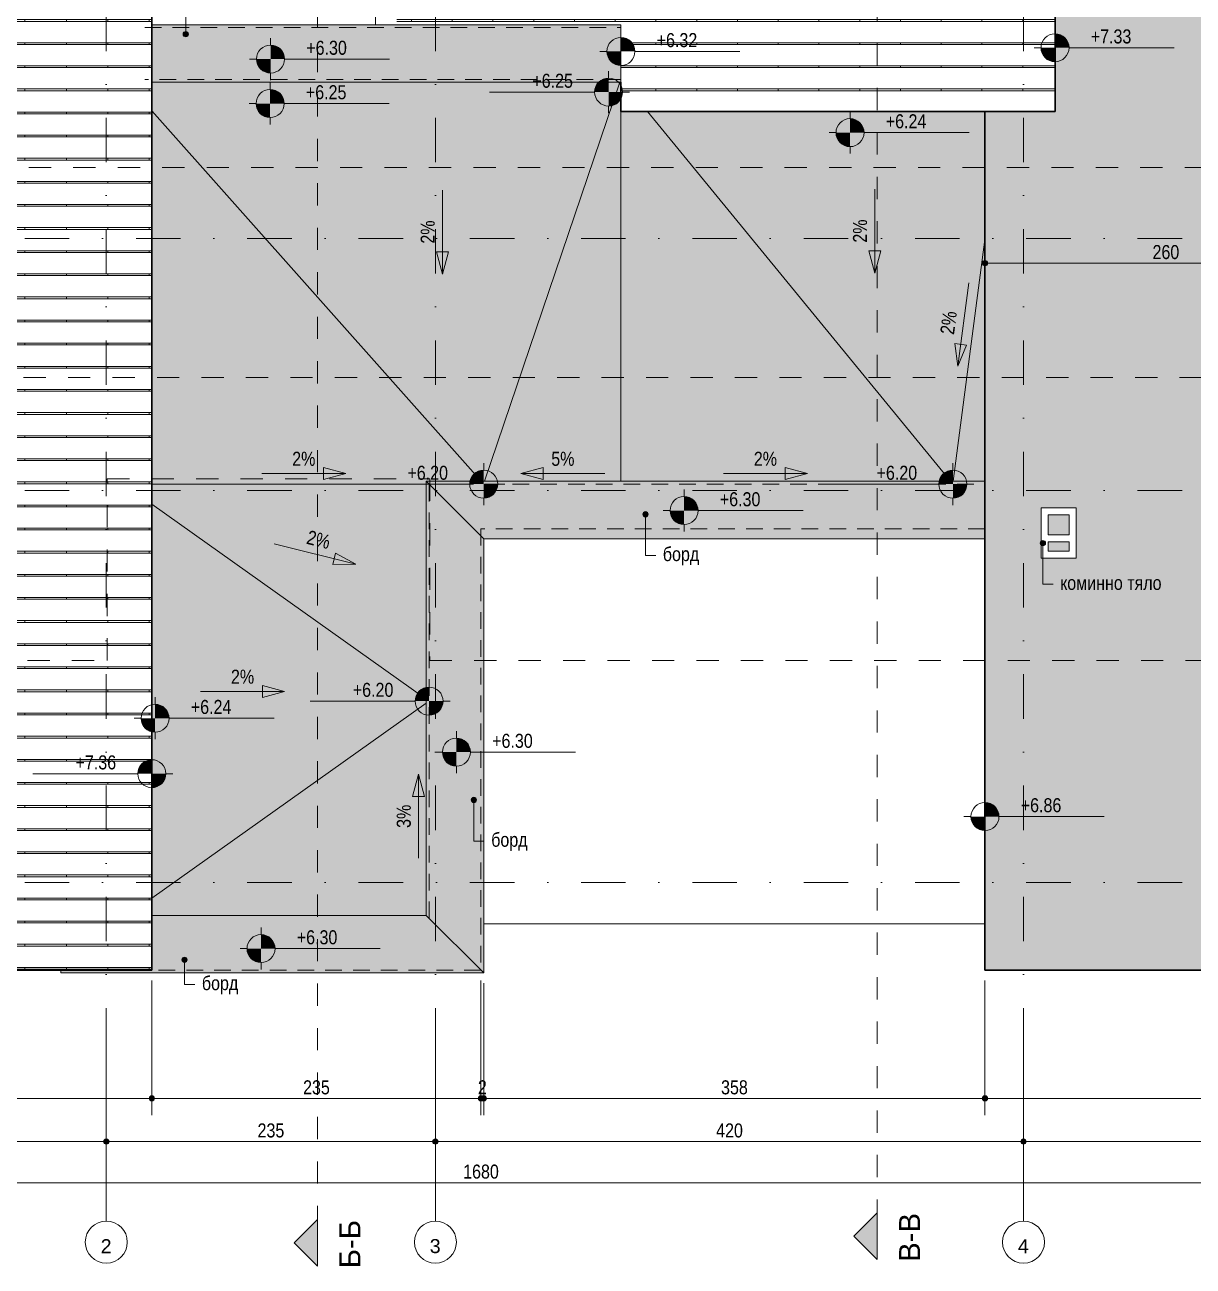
# Model space of a CAD drawing. Header units: centimetres. Extents: x -78 to 2009, y -1469 to 312.
# Drawn here: x 638 to 1473, y -1468 to -582 of the extents above; entities that cross this region are included whole.
import ezdxf

# ---------------------------------------------------------------- set-up
doc = ezdxf.new("R2010")
doc.units = ezdxf.units.CM
for name, pattern in [('Dash', [31.75, 15.875, -15.875]), ('Dash dot', [79.375, 31.75, -23.8125, 0, -23.8125]), ('Overhead', [19.84375, 11.90625, -7.9375])]:
    doc.linetypes.add(name, pattern=pattern)
for name, color, linetype, lineweight in [('A-ANNO-DIMS', 7, 'Continuous', 9), ('A-ANNO-DIMS-50', 7, 'Continuous', 9), ('A-ANNO-NOTE', 7, 'Continuous', 9), ('A-DETL-MBND', 7, 'Continuous', 9), ('A-FLOR-OVHD', 7, 'Overhead', 9), ('A-GENM', 7, 'Continuous', 9), ('A-ROOF', 7, 'Continuous', 9), ('A-ROOF-OTLN', 7, 'Continuous', 9), ('A-ROOF-PATT', 7, 'Continuous', 9), ('A-WALL', 7, 'Continuous', 9), ('A-WALL-PATT', 7, 'Continuous', 9), ('G-ANNO-DIMS', 7, 'Continuous', 9), ('G-ANNO-SYMB', 7, 'Continuous', 9), ('G-ANNO-TEXT', 7, 'Continuous', 9), ('S-GRID', 7, 'Continuous', 9), ('S-GRID-IDEN', 7, 'Continuous', 9)]:
    doc.layers.add(name, color=color, linetype=linetype, lineweight=lineweight)
doc.styles.add('Arial', font='arial.ttf', dxfattribs={"height": 10})
doc.styles.add('Arial Narrow', font='ARIALN.TTF', dxfattribs={"height": 10})
doc.styles.add('Arial Narrow_2', font='ARIALN.TTF', dxfattribs={"height": 10})
doc.styles.add('Arial Narrow_3', font='ARIALN.TTF', dxfattribs={"height": 10})
doc.styles.add('Arial_1', font='arial.ttf', dxfattribs={"height": 15})
doc.dimstyles.new('TEC_DIM', dxfattribs={"dimscale": 30.48, "dimtxt": 10.23431, "dimasz": 0.492126, "dimexe": 0.393701, "dimexo": 0.246063, "dimgap": 0, "dimtad": 1, "dimdec": 0, "dimzin": 0, "dimdsep": 46, "dimtxsty": 'Arial Narrow', "dimblk1": 'DOTSMALL', "dimblk2": 'DOTSMALL', "dimsah": 1, "dimcen": 0.09, "dimazin": 0, "dimtfac": 1, "dimtdec": 4, "dimtix": 1, "dimtmove": 0, "dimatfit": 3, "dimfxl": 0, "dimtvp": 1, "dimtolj": 1, "dimtzin": 0, "dimarcsym": 0})
doc.dimstyles.new('TEC_DIM_1', dxfattribs={"dimscale": 30.48, "dimtxt": 10.23431, "dimasz": 0.492126, "dimexe": 0.393701, "dimexo": 0.246063, "dimgap": 0, "dimtad": 1, "dimdec": 0, "dimzin": 0, "dimdsep": 46, "dimtxsty": 'Arial Narrow_3', "dimblk1": 'DOTSMALL', "dimblk2": 'DOTSMALL', "dimsah": 1, "dimcen": 0.09, "dimazin": 0, "dimtfac": 1, "dimtdec": 4, "dimtix": 1, "dimtmove": 0, "dimatfit": 3, "dimfxl": 0, "dimtvp": 1, "dimtolj": 1, "dimtzin": 0, "dimarcsym": 0})
pattern_1 = [(0, (0, -0.6181), (5.08, 1.27), [0.4191, -3.391, 0.4191, -3.391, -20.32]), (0, (0, -0.6181), (5.08, 1.27), [-7.62, 0.4191, -7.201, 0.4191, -3.391, -8.89]), (0, (0, -0.6181), (5.08, 1.27), [-19.05, 0.4191, -2.121, 0.4191, -5.931]), (120.004, (1.905, 0.0168), (-3.6401151, 3.7641549), [0.41905, -3.391, 0.41905, -3.391, -20.318]), (120.004, (1.905, 0.0168), (-3.6401151, 3.7641549), [-7.619, 0.41905, -7.2, 0.41905, -3.391, -8.889]), (120.004, (1.905, 0.0168), (-3.6401151, 3.7641549), [-19.048, 0.41905, -2.121, 0.41905, -5.93]), (239.996, (2.54, 2.556), (-1.4399991, -5.0334425), [0.41905, -3.391, 0.41905, -3.391, -20.318]), (239.996, (2.54, 2.556), (-1.4399991, -5.0334425), [-7.619, 0.41905, -7.2, 0.41905, -3.391, -8.889]), (239.996, (2.54, 2.556), (-1.4399991, -5.0334425), [-19.048, 0.41905, -2.121, 0.41905, -5.93])]

# ---------------------------------------------------------------- blocks, each defined once
blk = doc.blocks.new('TEC_CHIMNEY-2P - TEC_CHIMNEY-2P-2377915-ПОКРИВ')
at = {"layer": 'A-GENM'}
for p, q in [((25, 36), (0, 36)), ((0, 36), (0, 0)), ((25, 0), (25, 36)), ((5, 24.23), (5, 31)), ((5, 31), (20, 31)), ((20, 31), (20, 24.23)), ((20, 24.23), (5, 24.23)), ((5, 19.23), (20, 19.23)), ((5, 5), (5, 19.23)), ((20, 19.23), (20, 5)), ((0, 0), (25, 0)), ((20, 5), (5, 5))]:
    blk.add_line(p, q, dxfattribs=at)
blk = doc.blocks.new('Grid - TEC_GRID_CIRCLE-145857-ПОКРИВ')
at = {"layer": 'S-GRID-IDEN'}
blk.add_circle((0, 0), 0.3, dxfattribs=at)
blk = doc.blocks.new('Section - TEC_SECTION-13048-ПОКРИВ')
at = {"layer": 'G-ANNO-SYMB'}
blk.add_hatch(color=256, dxfattribs=at).paths.add_polyline_path([(0, 0.334), (0.334, 0), (-0.334, 0)])
for p, q in [((0, 0.334), (-0.334, 0)), ((0.334, 0), (0, 0.334)), ((-0.334, 0), (0.334, 0))]:
    blk.add_line(p, q, dxfattribs=at)
blk = doc.blocks.new('Spot Elevations - PLAN - PROJECT-149572-ПОКРИВ')
at = {"layer": 'A-ANNO-NOTE'}
h = blk.add_hatch(color=256, dxfattribs=at)
edge = h.paths.add_edge_path()
edge.add_line((0, 0), (0, 0.2))
edge.add_arc((0, 0), 0.2, 0, 90, ccw=False)
edge.add_line((0.2, 0), (0, 0))
h = blk.add_hatch(color=256, dxfattribs=at)
edge = h.paths.add_edge_path()
edge.add_line((0, 0), (0, -0.2))
edge.add_arc((0, 0), 0.2, 180, 270, ccw=False)
edge.add_line((-0.2, 0), (0, 0))
for p, q in [((0, 0.2), (0, 0.3)), ((-0.2, 0), (-0.3, 0)), ((0.2, 0), (1.7, 0)), ((0, -0.3), (0, -0.2))]:
    blk.add_line(p, q, dxfattribs=at)
blk.add_circle((0, 0), 0.2, dxfattribs=at)
blk = doc.blocks.new('DIMBLOCK30-ПОКРИВ')
at = {"layer": 'A-ANNO-DIMS-50', "transparency": 16777216}
h = blk.add_hatch(color=256, dxfattribs=at)
edge = h.paths.add_edge_path()
edge.add_arc((236.64, -1379.1), 1.88, 0, 360)
h = blk.add_hatch(color=256, dxfattribs=at)
edge = h.paths.add_edge_path()
edge.add_arc((696.64, -1379.1), 1.88, 0, 360)
for p, q in [((236.64, -1383.95), (236.64, -1367.1)), ((696.64, -1383.95), (696.64, -1367.1)), ((236.64, -1379.1), (696.64, -1379.1)), ((236.64, -1379.1), (236.64, -1383.95)), ((696.64, -1379.1), (696.64, -1383.95))]:
    blk.add_line(p, q, dxfattribs=at)
for centre in [(236.64, -1379.1), (696.64, -1379.1)]:
    blk.add_circle(centre, 1.88, dxfattribs=at)
at = {"layer": 'A-ANNO-DIMS-50', "color": 0, "transparency": 16777216, "insert": (457.14, -1366.17), "char_height": 10, "width": 22.8079, "attachment_point": 1, "line_spacing_factor": 0.974696, "style": 'Arial Narrow'}
blk.add_mtext('460', dxfattribs=at)
blk = doc.blocks.new('_DotSmall')
at = {"color": 0, "linetype": 'ByBlock', "const_width": 0.5}
blk.add_lwpolyline([(-0.0625, 0, 1), (0.0625, 0, 1)], format="xyb", close=True, dxfattribs=at)
blk = doc.blocks.new('DIMBLOCK31-ПОКРИВ')
at = {"layer": 'A-ANNO-DIMS-50', "transparency": 16777216}
h = blk.add_hatch(color=256, dxfattribs=at)
edge = h.paths.add_edge_path()
edge.add_arc((696.64, -1379.1), 1.88, 0, 360)
h = blk.add_hatch(color=256, dxfattribs=at)
edge = h.paths.add_edge_path()
edge.add_arc((931.64, -1379.1), 1.88, 0, 360)
for p, q in [((696.64, -1383.95), (696.64, -1367.1)), ((931.64, -1383.95), (931.64, -1367.1)), ((696.64, -1379.1), (931.64, -1379.1)), ((696.64, -1379.1), (696.64, -1383.95)), ((931.64, -1379.1), (931.64, -1383.95))]:
    blk.add_line(p, q, dxfattribs=at)
for centre in [(696.64, -1379.1), (931.64, -1379.1)]:
    blk.add_circle(centre, 1.88, dxfattribs=at)
at = {"layer": 'A-ANNO-DIMS-50', "color": 0, "transparency": 16777216, "insert": (804.64, -1366.17), "char_height": 10, "width": 22.8079, "attachment_point": 1, "line_spacing_factor": 0.974696, "style": 'Arial Narrow'}
blk.add_mtext('235', dxfattribs=at)
blk = doc.blocks.new('DIMBLOCK32-ПОКРИВ')
at = {"layer": 'A-ANNO-DIMS-50', "transparency": 16777216}
h = blk.add_hatch(color=256, dxfattribs=at)
edge = h.paths.add_edge_path()
edge.add_arc((931.64, -1379.1), 1.88, 0, 360)
h = blk.add_hatch(color=256, dxfattribs=at)
edge = h.paths.add_edge_path()
edge.add_arc((1351.64, -1379.1), 1.88, 0, 360)
for p, q in [((931.64, -1383.95), (931.64, -1367.1)), ((1351.64, -1383.95), (1351.64, -1367.1)), ((931.64, -1379.1), (1351.64, -1379.1)), ((931.64, -1379.1), (931.64, -1383.95)), ((1351.64, -1379.1), (1351.64, -1383.95))]:
    blk.add_line(p, q, dxfattribs=at)
for centre in [(931.64, -1379.1), (1351.64, -1379.1)]:
    blk.add_circle(centre, 1.88, dxfattribs=at)
at = {"layer": 'A-ANNO-DIMS-50', "color": 0, "transparency": 16777216, "insert": (1132.14, -1366.17), "char_height": 10, "width": 22.8079, "attachment_point": 1, "line_spacing_factor": 0.974696, "style": 'Arial Narrow'}
blk.add_mtext('420', dxfattribs=at)
blk = doc.blocks.new('DIMBLOCK33-ПОКРИВ')
at = {"layer": 'A-ANNO-DIMS-50', "transparency": 16777216}
h = blk.add_hatch(color=256, dxfattribs=at)
edge = h.paths.add_edge_path()
edge.add_arc((1351.64, -1379.1), 1.88, 0, 360)
h = blk.add_hatch(color=256, dxfattribs=at)
edge = h.paths.add_edge_path()
edge.add_arc((1771.64, -1379.1), 1.88, 0, 360)
for p, q in [((1351.64, -1383.95), (1351.64, -1367.1)), ((1771.64, -1383.95), (1771.64, -1367.1)), ((1351.64, -1379.1), (1771.64, -1379.1)), ((1351.64, -1379.1), (1351.64, -1383.95)), ((1771.64, -1379.1), (1771.64, -1383.95))]:
    blk.add_line(p, q, dxfattribs=at)
for centre in [(1351.64, -1379.1), (1771.64, -1379.1)]:
    blk.add_circle(centre, 1.88, dxfattribs=at)
at = {"layer": 'A-ANNO-DIMS-50', "color": 0, "transparency": 16777216, "insert": (1552.14, -1366.17), "char_height": 10, "width": 22.8079, "attachment_point": 1, "line_spacing_factor": 0.974696, "style": 'Arial Narrow'}
blk.add_mtext('420', dxfattribs=at)
blk = doc.blocks.new('DIMBLOCK53-ПОКРИВ')
at = {"layer": 'A-ANNO-DIMS-50', "transparency": 16777216}
h = blk.add_hatch(color=256, dxfattribs=at)
edge = h.paths.add_edge_path()
edge.add_arc((124.14, -1408.48), 1.88, 0, 360)
h = blk.add_hatch(color=256, dxfattribs=at)
edge = h.paths.add_edge_path()
edge.add_arc((1804.14, -1408.48), 1.88, 0, 360)
for p, q in [((1804.14, -774.09), (1804.14, -1420.48)), ((1804.14, -1408.48), (1804.14, -774.09)), ((124.14, -954.09), (124.14, -1420.48)), ((124.14, -1408.48), (124.14, -954.09)), ((124.14, -1408.48), (1804.14, -1408.48))]:
    blk.add_line(p, q, dxfattribs=at)
for centre in [(124.14, -1408.48), (1804.14, -1408.48)]:
    blk.add_circle(centre, 1.88, dxfattribs=at)
at = {"layer": 'A-ANNO-DIMS-50', "color": 0, "transparency": 16777216, "insert": (951.47, -1395.55), "char_height": 10, "width": 30.4105, "attachment_point": 1, "line_spacing_factor": 0.974696, "style": 'Arial Narrow'}
blk.add_mtext('1680', dxfattribs=at)
blk = doc.blocks.new('DIMBLOCK55-ПОКРИВ')
at = {"layer": 'A-ANNO-DIMS-50', "transparency": 16777216}
h = blk.add_hatch(color=256, dxfattribs=at)
edge = h.paths.add_edge_path()
edge.add_arc((204.14, -1348.3), 1.88, 0, 360)
h = blk.add_hatch(color=256, dxfattribs=at)
edge = h.paths.add_edge_path()
edge.add_arc((729.14, -1348.3), 1.88, 0, 360)
for p, q in [((204.14, -1264.09), (204.14, -1360.3)), ((204.14, -1348.3), (204.14, -1264.09)), ((729.14, -1264.09), (729.14, -1360.3)), ((729.14, -1348.3), (729.14, -1264.09)), ((204.14, -1348.3), (729.14, -1348.3))]:
    blk.add_line(p, q, dxfattribs=at)
for centre in [(204.14, -1348.3), (729.14, -1348.3)]:
    blk.add_circle(centre, 1.88, dxfattribs=at)
at = {"layer": 'A-ANNO-DIMS-50', "color": 0, "transparency": 16777216, "insert": (457.14, -1335.38), "char_height": 10, "width": 22.8079, "attachment_point": 1, "line_spacing_factor": 0.974696, "style": 'Arial Narrow'}
blk.add_mtext('525', dxfattribs=at)
blk = doc.blocks.new('DIMBLOCK56-ПОКРИВ')
at = {"layer": 'A-ANNO-DIMS-50', "transparency": 16777216}
h = blk.add_hatch(color=256, dxfattribs=at)
edge = h.paths.add_edge_path()
edge.add_arc((729.14, -1348.3), 1.88, 0, 360)
h = blk.add_hatch(color=256, dxfattribs=at)
edge = h.paths.add_edge_path()
edge.add_arc((964.14, -1348.3), 1.88, 0, 360)
for p, q in [((729.14, -1264.09), (729.14, -1360.3)), ((729.14, -1348.3), (729.14, -1264.09)), ((964.14, -1264.09), (964.14, -1360.3)), ((964.14, -1348.3), (964.14, -1264.09)), ((729.14, -1348.3), (964.14, -1348.3))]:
    blk.add_line(p, q, dxfattribs=at)
for centre in [(729.14, -1348.3), (964.14, -1348.3)]:
    blk.add_circle(centre, 1.88, dxfattribs=at)
at = {"layer": 'A-ANNO-DIMS-50', "color": 0, "transparency": 16777216, "insert": (837.14, -1335.38), "char_height": 10, "width": 22.8079, "attachment_point": 1, "line_spacing_factor": 0.974696, "style": 'Arial Narrow'}
blk.add_mtext('235', dxfattribs=at)
blk = doc.blocks.new('DIMBLOCK57-ПОКРИВ')
at = {"layer": 'A-ANNO-DIMS-50', "transparency": 16777216}
h = blk.add_hatch(color=256, dxfattribs=at)
edge = h.paths.add_edge_path()
edge.add_arc((964.14, -1348.3), 1.88, 0, 360)
h = blk.add_hatch(color=256, dxfattribs=at)
edge = h.paths.add_edge_path()
edge.add_arc((966.14, -1348.3), 1.88, 0, 360)
for p, q in [((964.14, -1264.09), (964.14, -1360.3)), ((964.14, -1348.3), (964.14, -1264.09)), ((966.14, -1266.09), (966.14, -1360.3)), ((966.14, -1348.3), (966.14, -1266.09)), ((964.14, -1348.3), (966.14, -1348.3))]:
    blk.add_line(p, q, dxfattribs=at)
for centre in [(964.14, -1348.3), (966.14, -1348.3)]:
    blk.add_circle(centre, 1.88, dxfattribs=at)
at = {"layer": 'A-ANNO-DIMS-50', "color": 0, "transparency": 16777216, "insert": (961.98, -1335.38), "char_height": 10, "width": 7.6026, "attachment_point": 1, "line_spacing_factor": 0.974696, "style": 'Arial Narrow'}
blk.add_mtext('\\fArial Narrow|b0|i0|c204|p34|;2', dxfattribs=at)
blk = doc.blocks.new('DIMBLOCK58-ПОКРИВ')
at = {"layer": 'A-ANNO-DIMS-50', "transparency": 16777216}
h = blk.add_hatch(color=256, dxfattribs=at)
edge = h.paths.add_edge_path()
edge.add_arc((966.14, -1348.3), 1.88, 0, 360)
h = blk.add_hatch(color=256, dxfattribs=at)
edge = h.paths.add_edge_path()
edge.add_arc((1324.14, -1348.3), 1.88, 0, 360)
for p, q in [((966.14, -1266.09), (966.14, -1360.3)), ((966.14, -1348.3), (966.14, -1266.09)), ((1324.14, -1264.09), (1324.14, -1360.3)), ((1324.14, -1348.3), (1324.14, -1264.09)), ((966.14, -1348.3), (1324.14, -1348.3))]:
    blk.add_line(p, q, dxfattribs=at)
for centre in [(966.14, -1348.3), (1324.14, -1348.3)]:
    blk.add_circle(centre, 1.88, dxfattribs=at)
at = {"layer": 'A-ANNO-DIMS-50', "color": 0, "transparency": 16777216, "insert": (1135.64, -1335.38), "char_height": 10, "width": 22.8079, "attachment_point": 1, "line_spacing_factor": 0.974696, "style": 'Arial Narrow'}
blk.add_mtext('358', dxfattribs=at)
blk = doc.blocks.new('DIMBLOCK59-ПОКРИВ')
at = {"layer": 'A-ANNO-DIMS-50', "transparency": 16777216}
h = blk.add_hatch(color=256, dxfattribs=at)
edge = h.paths.add_edge_path()
edge.add_arc((1324.14, -1348.3), 1.88, 0, 360)
h = blk.add_hatch(color=256, dxfattribs=at)
edge = h.paths.add_edge_path()
edge.add_arc((1714.14, -1348.3), 1.88, 0, 360)
for p, q in [((1324.14, -1264.09), (1324.14, -1360.3)), ((1324.14, -1348.3), (1324.14, -1264.09)), ((1714.14, -1264.09), (1714.14, -1360.3)), ((1714.14, -1348.3), (1714.14, -1264.09)), ((1324.14, -1348.3), (1714.14, -1348.3))]:
    blk.add_line(p, q, dxfattribs=at)
for centre in [(1324.14, -1348.3), (1714.14, -1348.3)]:
    blk.add_circle(centre, 1.88, dxfattribs=at)
at = {"layer": 'A-ANNO-DIMS-50', "color": 0, "transparency": 16777216, "insert": (1509.64, -1335.38), "char_height": 10, "width": 22.8079, "attachment_point": 1, "line_spacing_factor": 0.974696, "style": 'Arial Narrow'}
blk.add_mtext('390', dxfattribs=at)
blk = doc.blocks.new('DIMBLOCK71-ПОКРИВ')
at = {"layer": 'A-ANNO-DIMS-50', "transparency": 16777216}
h = blk.add_hatch(color=256, dxfattribs=at)
edge = h.paths.add_edge_path()
edge.add_arc((1324.14, -751.78), 1.88, 0, 360)
h = blk.add_hatch(color=256, dxfattribs=at)
edge = h.paths.add_edge_path()
edge.add_arc((1582.42, -751.78), 1.88, 0, 360)
for p, q in [((1324.14, -756.63), (1324.14, -739.78)), ((1582.42, -759.09), (1582.42, -739.78)), ((1324.14, -751.78), (1582.42, -751.78)), ((1324.14, -751.78), (1324.14, -756.63)), ((1582.42, -751.78), (1582.42, -759.09))]:
    blk.add_line(p, q, dxfattribs=at)
for centre in [(1324.14, -751.78), (1582.42, -751.78)]:
    blk.add_circle(centre, 1.88, dxfattribs=at)
at = {"layer": 'A-ANNO-DIMS-50', "color": 0, "transparency": 16777216, "insert": (1443.78, -738.86), "char_height": 10, "width": 22.8079, "attachment_point": 1, "line_spacing_factor": 0.974696, "style": 'Arial Narrow_3'}
blk.add_mtext('\u200e260', dxfattribs=at)

msp = doc.modelspace()

# ---------------------------------------------------------------- hatches: boundary and pattern name
at = {"layer": 'A-ROOF-PATT', "true_color": 0x8b8b8b}
h = msp.add_hatch(dxfattribs=at)
h.set_pattern_fill('FP1_1', color=252, style=0, pattern_type=2)
h.set_pattern_definition([(90, (85.79, -2627.617), (-29.922, 16.51), [0.8382, -15.672]), (180, (85.789, -2644.127), (-29.922, -16.51), [29.922, 0]), (180, (85.789, -2642.857), (-29.922, -16.51), [29.922, 0])])
h.paths.add_polyline_path([(1324.14, -1256.59), (1714.14, -1256.59), (1714.14, -901.59), (1582.42, -901.59), (1582.42, -766.59), (1804.14, -766.59), (1804.14, -371.59), (1692.24, -371.59), (1692.24, -271.59), (1804.14, -271.59), (1804.14, 10.48), (1374.14, -141.76), (1374.14, -643.59), (1324.14, -643.59), (1324.14, -1124.32)])
h.paths.add_polyline_path([(1389.14, -962.59), (1364.14, -962.59), (1364.14, -926.59), (1389.14, -926.59), (1389.14, -957.59)])
h.paths.add_polyline_path([(1384.14, -957.59), (1384.14, -950.82), (1369.14, -950.82), (1369.14, -957.59), (1372.2, -957.59)])
h.paths.add_polyline_path([(1380.91, -945.82), (1384.14, -945.82), (1384.14, -931.59), (1369.14, -931.59), (1369.14, -945.82), (1371.27, -945.82)])
h = msp.add_hatch(dxfattribs=at)
h.set_pattern_fill('FP1_13', color=252, style=0, pattern_type=2)
h.set_pattern_definition([(270, (99.568, -16.51), (29.105, -16.51), [0.8382, -15.672]), (0, (99.568, 0), (29.105, 16.51), [29.105, 0]), (0, (99.568, -1.27), (29.105, 16.51), [29.105, 0])])
h.paths.add_polyline_path([(1064.14, -643.59), (1374.14, -643.59), (1374.14, -145.76), (904.14, -59.97), (904.14, -581.59), (1064.14, -581.59), (1064.14, -622.59)])
h = msp.add_hatch(dxfattribs=at)
h.set_pattern_fill('FP1_2', color=252, style=0, pattern_type=2)
h.set_pattern_definition([(270, (17.11, -16.51), (29.592, -16.51), [0.8382, -15.672]), (0, (17.109, 0), (29.592, 16.51), [29.592, 0]), (0, (17.109, -1.27), (29.592, 16.51), [29.592, 0])])
h.paths.add_polyline_path([(204.14, -1256.59), (729.14, -1256.59), (729.14, -171.59), (204.14, -171.59), (204.14, -416.59), (124.14, -416.59), (124.14, -491.59), (234.26, -491.59), (234.26, -671.59), (124.14, -671.59), (124.14, -946.59), (204.14, -946.59), (204.14, -1196.87)])
at = {"layer": 'A-ROOF-PATT', "true_color": 0xc0c0c0}
h = msp.add_hatch(dxfattribs=at)
h.set_pattern_fill('FP1_8', color=9, style=0, pattern_type=2)
h.set_pattern_definition(pattern_1)
h.paths.add_polyline_path([(966.82, -907.59), (1063.47, -622.59), (729.14, -622.59), (729.14, -643.08), (964.36, -907.59), (966.14, -907.59)])
h = msp.add_hatch(dxfattribs=at)
h.set_pattern_fill('FP1_6', color=9, style=0, pattern_type=2)
h.set_pattern_definition([(0, (1.491, 0), (5.073, 1.27), [0.41856, -3.386, 0.41856, -3.386, -20.294]), (0, (1.491, 0), (5.073, 1.27), [-7.61, 0.41856, -7.192, 0.41856, -3.386, -8.878]), (0, (1.491, 0), (5.073, 1.27), [-19.025, 0.41856, -2.118, 0.41856, -5.923]), (119.968, (3.393, 0.635), (-3.6353844, 3.764342), [0.41896, -3.39, 0.41896, -3.39, -20.313]), (119.968, (3.393, 0.635), (-3.6353844, 3.764342), [-7.618, 0.41896, -7.199, 0.41896, -3.39, -8.887]), (119.968, (3.393, 0.635), (-3.6353844, 3.764342), [-19.044, 0.41896, -2.12, 0.41896, -5.929]), (240.032, (4.027, 3.175), (-1.4382021, -5.0347131), [0.41896, -3.39, 0.41896, -3.39, -20.313]), (240.032, (4.027, 3.175), (-1.4382021, -5.0347131), [-7.618, 0.41896, -7.199, 0.41896, -3.39, -8.887]), (240.032, (4.027, 3.175), (-1.4382021, -5.0347131), [-19.044, 0.41896, -2.12, 0.41896, -5.929])])
h.paths.add_polyline_path([(1064.14, -907.59), (1064.14, -622.59), (1063.47, -622.59), (966.82, -907.59), (1057.21, -907.59)])
h = msp.add_hatch(dxfattribs=at)
h.set_pattern_fill('FP1_7', color=9, style=0, pattern_type=2)
h.set_pattern_definition([(359.99997, (0.7559, 0.0011), (5.0790007, 1.2699973), [0.41902, -3.39, 0.41902, -3.39, -20.316]), (359.99997, (0.7559, 0.0011), (5.0790007, 1.2699973), [-7.619, 0.41902, -7.2, 0.41902, -3.39, -8.888]), (359.99997, (0.7559, 0.0011), (5.0790007, 1.2699973), [-19.046, 0.41902, -2.12, 0.41902, -5.93]), (119.995, (2.66, 0.6361), (-3.6395237, 3.7647267), [0.41908, -3.391, 0.41908, -3.391, -20.319]), (119.995, (2.66, 0.6361), (-3.6395237, 3.7647267), [-7.62, 0.41908, -7.201, 0.41908, -3.391, -8.89]), (119.995, (2.66, 0.6361), (-3.6395237, 3.7647267), [-19.049, 0.41908, -2.121, 0.41908, -5.931]), (240.005, (3.295, 3.176), (-1.4397084, -5.0345347), [0.41908, -3.391, 0.41908, -3.391, -20.319]), (240.005, (3.295, 3.176), (-1.4397084, -5.0345347), [-7.62, 0.41908, -7.201, 0.41908, -3.391, -8.89]), (240.005, (3.295, 3.176), (-1.4397084, -5.0345347), [-19.049, 0.41908, -2.121, 0.41908, -5.931])])
h.paths.add_polyline_path([(925.63, -907.59), (964.36, -907.59), (729.14, -643.08), (729.14, -647.1), (925.14, -906.94)])
h = msp.add_hatch(dxfattribs=at)
h.set_pattern_fill('FP1_4', color=9, style=0, pattern_type=2)
h.set_pattern_definition([(0, (0.7542, 0), (5.079, 1.27), [0.41902, -3.39, 0.41902, -3.39, -20.316]), (0, (0.7542, 0), (5.079, 1.27), [-7.619, 0.41902, -7.2, 0.41902, -3.39, -8.888]), (0, (0.7542, 0), (5.079, 1.27), [-19.046, 0.41902, -2.12, 0.41902, -5.93]), (119.995, (2.659, 0.635), (-3.6395237, 3.7647267), [0.41908, -3.391, 0.41908, -3.391, -20.319]), (119.995, (2.659, 0.635), (-3.6395237, 3.7647267), [-7.62, 0.41908, -7.201, 0.41908, -3.391, -8.89]), (119.995, (2.659, 0.635), (-3.6395237, 3.7647267), [-19.049, 0.41908, -2.121, 0.41908, -5.931]), (240.005, (3.294, 3.175), (-1.4397084, -5.0345347), [0.41908, -3.391, 0.41908, -3.391, -20.319]), (240.005, (3.294, 3.175), (-1.4397084, -5.0345347), [-7.62, 0.41908, -7.201, 0.41908, -3.391, -8.89]), (240.005, (3.294, 3.175), (-1.4397084, -5.0345347), [-19.049, 0.41908, -2.121, 0.41908, -5.931])])
h.paths.add_polyline_path([(902.52, -909.59), (925.14, -909.59), (925.14, -907.59), (925.63, -907.59), (729.14, -647.1), (729.14, -909.59), (799.4, -909.59)])
h = msp.add_hatch(dxfattribs=at)
h.set_pattern_fill('FP1_12', color=9, style=0, pattern_type=2)
h.set_pattern_definition([(0, (1, 0), (5.079, 1.27), [0.41901, -3.39, 0.41901, -3.39, -20.315]), (0, (1, 0), (5.079, 1.27), [-7.618, 0.41901, -7.199, 0.41901, -3.39, -8.888]), (0, (1, 0), (5.079, 1.27), [-19.046, 0.41901, -2.12, 0.41901, -5.93]), (119.994, (2.905, 0.635), (-3.6389581, 3.7639241), [0.41908, -3.391, 0.41908, -3.391, -20.319]), (119.994, (2.905, 0.635), (-3.6389581, 3.7639241), [-7.62, 0.41908, -7.2, 0.41908, -3.391, -8.89]), (119.994, (2.905, 0.635), (-3.6389581, 3.7639241), [-19.049, 0.41908, -2.121, 0.41908, -5.931]), (240.006, (3.54, 3.175), (-1.4396205, -5.0345598), [0.41908, -3.391, 0.41908, -3.391, -20.319]), (240.006, (3.54, 3.175), (-1.4396205, -5.0345598), [-7.62, 0.41908, -7.2, 0.41908, -3.391, -8.89]), (240.006, (3.54, 3.175), (-1.4396205, -5.0345598), [-19.049, 0.41908, -2.121, 0.41908, -5.931])])
h.paths.add_polyline_path([(1064.14, -907.59), (1299.54, -907.59), (1083.01, -643.59), (1064.14, -643.59), (1064.14, -906.68)])
h = msp.add_hatch(dxfattribs=at)
h.set_pattern_fill('FP1_5', color=9, style=0, pattern_type=2)
h.set_pattern_definition(pattern_1)
h.paths.add_polyline_path([(1301.45, -907.59), (1324.14, -734.79), (1324.14, -643.59), (1083.01, -643.59), (1299.54, -907.59), (1301.18, -907.59)])
h = msp.add_hatch(dxfattribs=at)
h.set_pattern_fill('FP1_3', color=9, style=0, pattern_type=2)
h.set_pattern_definition([(0, (19.601, 0), (5.036, 1.27), [0.41551, -3.362, 0.41551, -3.362, -20.146]), (0, (19.601, 0), (5.036, 1.27), [-7.555, 0.41551, -7.139, 0.41551, -3.362, -8.814]), (0, (19.601, 0), (5.036, 1.27), [-18.887, 0.41551, -2.103, 0.41551, -5.88]), (119.787, (21.49, 0.635), (-3.6089542, 3.764531), [0.41821, -3.384, 0.41821, -3.384, -20.277]), (119.787, (21.49, 0.635), (-3.6089542, 3.764531), [-7.604, 0.41821, -7.186, 0.41821, -3.384, -8.871]), (119.787, (21.49, 0.635), (-3.6089542, 3.764531), [-19.009, 0.41821, -2.116, 0.41821, -5.918]), (240.213, (22.12, 3.175), (-1.4278684, -5.034886), [0.41821, -3.384, 0.41821, -3.384, -20.277]), (240.213, (22.12, 3.175), (-1.4278684, -5.034886), [-7.604, 0.41821, -7.186, 0.41821, -3.384, -8.871]), (240.213, (22.12, 3.175), (-1.4278684, -5.034886), [-19.009, 0.41821, -2.116, 0.41821, -5.918])])
h.paths.add_polyline_path([(1301.45, -907.59), (1324.14, -907.59), (1324.14, -734.79), (1311.09, -834.13)])
h = msp.add_hatch(dxfattribs=at)
h.set_pattern_fill('FP1_11', color=9, style=0, pattern_type=2)
h.set_pattern_definition([(0.00546, (0.8409, -0.212), (5.078879, 1.270484), [0.41902, -3.39, 0.41902, -3.39, -20.316]), (0.00546, (0.8409, -0.212), (5.078879, 1.270484), [-7.619, 0.41902, -7.2, 0.41902, -3.39, -8.888]), (0.00546, (0.8409, -0.212), (5.078879, 1.270484), [-19.046, 0.41902, -2.12, 0.41902, -5.93]), (119.997, (2.746, 0.4232), (-3.6391552, 3.7637336), [0.41906, -3.391, 0.41906, -3.391, -20.318]), (119.997, (2.746, 0.4232), (-3.6391552, 3.7637336), [-7.619, 0.41906, -7.2, 0.41906, -3.391, -8.889]), (119.997, (2.746, 0.4232), (-3.6391552, 3.7637336), [-19.048, 0.41906, -2.121, 0.41906, -5.93]), (240.006, (3.38, 2.963), (-1.4396205, -5.0345598), [0.41909, -3.391, 0.41909, -3.391, -20.32]), (240.006, (3.38, 2.963), (-1.4396205, -5.0345598), [-7.62, 0.41909, -7.201, 0.41909, -3.391, -8.89]), (240.006, (3.38, 2.963), (-1.4396205, -5.0345598), [-19.05, 0.41909, -2.121, 0.41909, -5.931])])
h.paths.add_polyline_path([(925.14, -1063.16), (925.14, -909.59), (729.14, -909.59), (729.14, -923.81), (807.09, -979.23)])
h = msp.add_hatch(dxfattribs=at)
h.set_pattern_fill('FP1_10', color=9, style=0, pattern_type=2)
h.set_pattern_definition([(0, (0.946, 0), (5.079, 1.27), [0.41899, -3.39, 0.41899, -3.39, -20.315]), (0, (0.946, 0), (5.079, 1.27), [-7.618, 0.41899, -7.199, 0.41899, -3.39, -8.888]), (0, (0.946, 0), (5.079, 1.27), [-19.045, 0.41899, -2.12, 0.41899, -5.929]), (119.993, (2.85, 0.635), (-3.6388924, 3.7639876), [0.41907, -3.391, 0.41907, -3.391, -20.319]), (119.993, (2.85, 0.635), (-3.6388924, 3.7639876), [-7.619, 0.41907, -7.2, 0.41907, -3.391, -8.889]), (119.993, (2.85, 0.635), (-3.6388924, 3.7639876), [-19.049, 0.41907, -2.121, 0.41907, -5.931]), (240.007, (3.485, 3.175), (-1.4395327, -5.034585), [0.41907, -3.391, 0.41907, -3.391, -20.319]), (240.007, (3.485, 3.175), (-1.4395327, -5.034585), [-7.619, 0.41907, -7.2, 0.41907, -3.391, -8.889]), (240.007, (3.485, 3.175), (-1.4395327, -5.034585), [-19.049, 0.41907, -2.121, 0.41907, -5.931])])
h.paths.add_polyline_path([(729.14, -1205.37), (925.14, -1066.01), (925.14, -1063.16), (729.14, -923.81), (729.14, -1196.87)])
h = msp.add_hatch(dxfattribs=at)
h.set_pattern_fill('FP1_9', color=9, style=0, pattern_type=2)
h.set_pattern_definition([(0, (0, -0.4622), (5.08, 1.269), [0.4191, -3.391, 0.4191, -3.391, -20.32]), (0, (0, -0.4622), (5.08, 1.269), [-7.62, 0.4191, -7.201, 0.4191, -3.391, -8.89]), (0, (0, -0.4622), (5.08, 1.269), [-19.05, 0.4191, -2.121, 0.4191, -5.931]), (120.013, (1.905, 0.1725), (-3.6402061, 3.7627172), [0.41894, -3.39, 0.41894, -3.39, -20.312]), (120.013, (1.905, 0.1725), (-3.6402061, 3.7627172), [-7.617, 0.41894, -7.198, 0.41894, -3.39, -8.887]), (120.013, (1.905, 0.1725), (-3.6402061, 3.7627172), [-19.043, 0.41894, -2.12, 0.41894, -5.929]), (239.987, (2.54, 2.711), (-1.4397894, -5.0314844), [0.41894, -3.39, 0.41894, -3.39, -20.312]), (239.987, (2.54, 2.711), (-1.4397894, -5.0314844), [-7.617, 0.41894, -7.198, 0.41894, -3.39, -8.887]), (239.987, (2.54, 2.711), (-1.4397894, -5.0314844), [-19.043, 0.41894, -2.12, 0.41894, -5.929])])
h.paths.add_polyline_path([(729.14, -1217.59), (925.14, -1217.59), (925.14, -1066.01), (729.14, -1205.37), (729.14, -1209.18)])
at = {"layer": 'A-WALL-PATT', "lineweight": 5, "true_color": 0xebebeb}
for points in [[(1064.14, -622.59), (1064.14, -581.59), (729.14, -581.59), (729.14, -622.59), (1005.65, -622.59)], [(966.14, -1258.59), (966.14, -948.59), (925.14, -907.59), (925.14, -1217.59)], [(1324.14, -948.59), (1324.14, -907.59), (925.14, -907.59), (966.14, -948.59), (1315.02, -948.59)], [(966.14, -1258.59), (925.14, -1217.59), (729.14, -1217.59), (729.14, -1256.59), (664.14, -1256.59), (664.14, -1258.59), (799.4, -1258.59)]]:
    msp.add_hatch(color=7, dxfattribs=at).paths.add_polyline_path(points)
at = {"layer": 'G-ANNO-DIMS'}
for points in [[(936.73, -759.55), (940.98, -743.68), (932.47, -743.68)], [(1245.46, -758.85), (1249.72, -742.97), (1241.21, -742.97)], [(1304.67, -825.44), (1310.96, -810.26), (1302.52, -809.15)], [(867.68, -902.09), (851.81, -897.83), (851.81, -906.34)], [(992.69, -902.09), (1008.56, -906.34), (1008.56, -897.83)], [(1197.34, -902.09), (1181.46, -897.83), (1181.46, -906.34)], [(874.75, -966.81), (860.4, -958.81), (858.32, -967.06)], [(823.96, -1057.71), (808.08, -1053.46), (808.08, -1061.97)], [(919.64, -1116.82), (915.39, -1132.7), (923.9, -1132.7)]]:
    msp.add_hatch(color=256, dxfattribs=at).paths.add_polyline_path(points)
at = {"layer": 'G-ANNO-TEXT'}
h = msp.add_hatch(color=256, dxfattribs=at)
edge = h.paths.add_edge_path()
edge.add_arc((753.37, -588.27), 1.88, 0, 360)
h = msp.add_hatch(color=256, dxfattribs=at)
edge = h.paths.add_edge_path()
edge.add_arc((1081.7, -931.12), 1.88, 0, 360)
h = msp.add_hatch(color=256, dxfattribs=at)
edge = h.paths.add_edge_path()
edge.add_arc((1365.5, -951.73), 1.88, 0, 360)
h = msp.add_hatch(color=256, dxfattribs=at)
edge = h.paths.add_edge_path()
edge.add_arc((959.13, -1135.13), 1.88, 0, 360)
h = msp.add_hatch(color=256, dxfattribs=at)
edge = h.paths.add_edge_path()
edge.add_arc((752.52, -1249.29), 1.88, 0, 360)

# ---------------------------------------------------------------- linework, layer by layer
at = {"layer": 'A-DETL-MBND', "color": 253, "true_color": 0xaaaaaa}
msp.add_line((1324.14, -1223.59), (966.14, -1223.59), dxfattribs=at)
at = {"layer": 'A-FLOR-OVHD'}
for p, q in [((724.14, -583.59), (1064.14, -583.59)), ((1064.14, -620.59), (724.14, -620.59)), ((927.14, -1219.59), (927.14, -909.59)), ((927.14, -909.59), (1324.14, -909.59)), ((964.14, -941.59), (964.14, -1256.59)), ((1324.14, -941.59), (964.14, -941.59)), ((964.14, -1256.59), (701.14, -1256.59))]:
    msp.add_line(p, q, dxfattribs=at)
at = {"layer": 'A-ROOF', "lineweight": 30}
for p, q in [((1374.14, -141.76), (1374.14, -643.59)), ((729.14, -171.59), (729.14, -1256.59)), ((1064.14, -622.59), (1064.14, -643.59)), ((1064.14, -643.59), (1374.14, -643.59)), ((1324.14, -1256.59), (1324.14, -643.59)), ((729.14, -1256.59), (204.14, -1256.59)), ((1714.14, -1256.59), (1324.14, -1256.59))]:
    msp.add_line(p, q, dxfattribs=at)
at = {"layer": 'A-ROOF', "lineweight": 15}
for p, q in [((1063.47, -622.59), (966.82, -907.59)), ((964.36, -907.59), (729.14, -643.08)), ((1064.14, -907.59), (1064.14, -643.59)), ((1083.01, -643.59), (1299.54, -907.59)), ((1324.14, -734.79), (1301.45, -907.59)), ((729.14, -909.59), (925.14, -909.59)), ((925.14, -1063.16), (729.14, -923.81)), ((925.14, -1066.01), (729.14, -1205.37))]:
    msp.add_line(p, q, dxfattribs=at)
at = {"layer": 'A-ROOF-OTLN'}
msp.add_line((888.9, -59.97), (888.9, -581.59), dxfattribs=at)
at = {"layer": 'A-WALL'}
for p, q in [((1064.14, -581.59), (729.14, -581.59)), ((1064.14, -581.59), (1064.14, -622.59)), ((1064.14, -622.59), (729.14, -622.59)), ((925.14, -907.59), (966.14, -948.59)), ((925.14, -1217.59), (925.14, -907.59)), ((1324.14, -907.59), (925.14, -907.59)), ((966.14, -1258.59), (966.14, -948.59)), ((1324.14, -948.59), (966.14, -948.59)), ((729.14, -1217.59), (925.14, -1217.59)), ((925.14, -1217.59), (966.14, -1258.59)), ((664.14, -1258.59), (664.14, -1256.59)), ((664.14, -1258.59), (966.14, -1258.59))]:
    msp.add_line(p, q, dxfattribs=at)
at = {"layer": 'G-ANNO-DIMS'}
for p, q in [((936.73, -699.55), (936.73, -759.55)), ((1245.46, -698.85), (1245.46, -758.85)), ((940.98, -743.68), (932.47, -743.68)), ((932.47, -743.68), (936.73, -759.55)), ((936.73, -759.55), (940.98, -743.68)), ((1249.72, -742.97), (1241.21, -742.97)), ((1241.21, -742.97), (1245.46, -758.85)), ((1245.46, -758.85), (1249.72, -742.97)), ((1312.49, -765.95), (1304.67, -825.44)), ((1310.96, -810.26), (1302.52, -809.15)), ((1302.52, -809.15), (1304.67, -825.44)), ((1304.67, -825.44), (1310.96, -810.26)), ((807.68, -902.09), (867.68, -902.09)), ((867.68, -902.09), (851.81, -897.83)), ((851.81, -897.83), (851.81, -906.34)), ((851.81, -906.34), (867.68, -902.09)), ((1008.56, -897.83), (992.69, -902.09)), ((992.69, -902.09), (1008.56, -906.34)), ((1052.69, -902.09), (992.69, -902.09)), ((1008.56, -906.34), (1008.56, -897.83)), ((1137.34, -902.09), (1197.34, -902.09)), ((1197.34, -902.09), (1181.46, -897.83)), ((1181.46, -897.83), (1181.46, -906.34)), ((1181.46, -906.34), (1197.34, -902.09)), ((816.57, -952.15), (874.75, -966.81)), ((860.4, -958.81), (858.32, -967.06)), ((874.75, -966.81), (860.4, -958.81)), ((858.32, -967.06), (874.75, -966.81)), ((823.96, -1057.71), (808.08, -1053.46)), ((808.08, -1053.46), (808.08, -1061.97)), ((763.96, -1057.71), (823.96, -1057.71)), ((808.08, -1061.97), (823.96, -1057.71)), ((919.64, -1116.82), (915.39, -1132.7)), ((923.9, -1132.7), (919.64, -1116.82)), ((919.64, -1176.82), (919.64, -1116.82)), ((915.39, -1132.7), (923.9, -1132.7))]:
    msp.add_line(p, q, dxfattribs=at)
at = {"layer": 'G-ANNO-SYMB', "linetype": 'Dash', "lineweight": 18}
for p, q in [((1247.14, 294.08), (1247.14, -1446.6)), ((847.43, 289.49), (847.43, -1451.4)), ((-57.18, -683.55), (1988.27, -683.55)), ((-60.91, -833.55), (1988.27, -833.55)), ((697.27, -905.76), (927.59, -905.76)), ((697.27, -1035.55), (697.27, -905.76)), ((927.59, -905.76), (927.59, -1035.55)), ((-58.13, -1035.55), (697.27, -1035.55)), ((927.59, -1035.55), (1988.27, -1035.55))]:
    msp.add_line(p, q, dxfattribs=at)
at = {"layer": 'G-ANNO-TEXT'}
for p, q in [((753.37, -588.27), (753.37, -566.99)), ((1081.7, -931.12), (1081.7, -960.55)), ((1365.5, -951.73), (1365.5, -981.16)), ((1081.7, -960.55), (1089.08, -960.55)), ((1365.5, -981.16), (1372.87, -981.16)), ((959.13, -1135.13), (959.13, -1164.56)), ((959.13, -1164.56), (966.5, -1164.56)), ((752.52, -1249.29), (752.52, -1266.96)), ((752.52, -1266.96), (759.89, -1266.96))]:
    msp.add_line(p, q, dxfattribs=at)
for centre in [(753.37, -588.27), (1081.7, -931.12), (1365.5, -951.73), (959.13, -1135.13), (752.52, -1249.29)]:
    msp.add_circle(centre, 1.88, dxfattribs=at)
at = {"layer": 'S-GRID', "color": 1, "linetype": 'Dash dot', "lineweight": 18, "true_color": 0xff0000}
for p, q in [((696.64, 146.72), (696.64, -1310.92)), ((931.64, 146.72), (931.64, -1310.92)), ((1351.64, 146.72), (1351.64, -1310.92)), ((82.05, -734.09), (1840.98, -734.09)), ((82.05, -914.09), (1840.98, -914.09)), ((82.05, -1194.09), (1840.98, -1194.09))]:
    msp.add_line(p, q, dxfattribs=at)
at = {"layer": 'S-GRID', "color": 1, "lineweight": 18, "true_color": 0xff0000}
for p, q in [((696.64, -1310.92), (696.64, -1435.92)), ((931.64, -1310.92), (931.64, -1435.92)), ((1351.64, -1310.92), (1351.64, -1435.92))]:
    msp.add_line(p, q, dxfattribs=at)

# ---------------------------------------------------------------- block references
at = {"layer": 'A-GENM', "rotation": 180}
msp.add_blockref('TEC_CHIMNEY-2P - TEC_CHIMNEY-2P-2377915-ПОКРИВ', (1389.14, -926.59), dxfattribs=at)
at = {"layer": 'G-ANNO-DIMS', "xscale": 49.99999999999998, "yscale": 49.99999999999998, "zscale": 49.99999999999998}
for p in [(1374.14, -597.96), (813.91, -606.06), (1064.14, -600.6), (813.61, -637.79), (1227.75, -658.57), (1109.24, -928.47), (731.45, -1076.81), (946.66, -1101.01), (1324.14, -1147), (807.12, -1241.31)]:
    msp.add_blockref('Spot Elevations - PLAN - PROJECT-149572-ПОКРИВ', p, dxfattribs=at)
at = {"layer": 'G-ANNO-DIMS', "extrusion": (0, 0, -1), "xscale": 49.99999999999998, "yscale": 49.99999999999998, "zscale": 49.99999999999998}
for p in [(-1055.34, -629.62), (-966.14, -909.59), (-1301.18, -909.59), (-927.14, -1064.59), (-729.14, -1116.4)]:
    msp.add_blockref('Spot Elevations - PLAN - PROJECT-149572-ПОКРИВ', p, dxfattribs=at)
at = {"layer": 'G-ANNO-SYMB', "xscale": 49.99999999999998, "yscale": 49.99999999999998, "zscale": 49.99999999999998, "rotation": 89.99999999999947}
for p in [(847.43, -1451.4), (1247.14, -1446.6)]:
    msp.add_blockref('Section - TEC_SECTION-13048-ПОКРИВ', p, dxfattribs=at)
at = {"layer": 'S-GRID-IDEN', "xscale": 49.99999999999998, "yscale": 49.99999999999998, "zscale": 49.99999999999998, "rotation": 180}
for p in [(696.64, -1450.92), (931.64, -1450.92), (1351.64, -1450.92)]:
    msp.add_blockref('Grid - TEC_GRID_CIRCLE-145857-ПОКРИВ', p, dxfattribs=at)

# ---------------------------------------------------------------- texts
at = {"layer": 'G-ANNO-DIMS', "char_height": 10, "attachment_point": 1, "line_spacing_factor": 0.974696, "style": 'Arial Narrow'}
for s, insert, width in [('+7.33', (1399.66, -584.88), 34.7536), ('+6.30', (839.43, -592.97), 34.7536), ('+6.32', (1089.66, -587.51), 34.7536), ('+6.25', (1000.86, -616.53), 34.7536), ('+6.25', (839.13, -624.7), 34.7536), ('+6.24', (1253.26, -645.48), 34.7536), ('2%', (829.39, -886.5), 19.8943), ('5%', (1014.4, -886.5), 19.8943), ('2%', (1159.05, -886.5), 19.8943), ('+6.20', (911.66, -896.5), 34.7536), ('+6.20', (1246.7, -896.5), 34.7536), ('+6.30', (1134.76, -915.39), 34.7536), ('2%', (785.67, -1042.13), 19.8943), ('+6.20', (872.66, -1051.5), 34.7536), ('+6.24', (756.97, -1063.72), 34.7536), ('+6.30', (972.18, -1087.92), 34.7536), ('+7.36', (674.66, -1103.31), 34.7536), ('+6.86', (1349.66, -1133.91), 34.7536), ('+6.30', (832.64, -1228.22), 34.7536)]:
    msp.add_mtext(s, dxfattribs=dict(at, insert=insert, width=width))
at = {"layer": 'G-ANNO-DIMS', "char_height": 10, "width": 19.8943, "attachment_point": 1, "line_spacing_factor": 0.974696, "style": 'Arial Narrow'}
for s, insert, rotation in [('2%', (921.14, -737.84), 90), ('2%', (1229.88, -737.14), 90), ('2%', (1292.05, -801.89), 82.51721), ('2%', (841.43, -942.34), 345.85058), ('3%', (904.06, -1155.11), 90)]:
    msp.add_mtext(s, dxfattribs=dict(at, insert=insert, rotation=rotation))
at = {"layer": 'G-ANNO-SYMB', "char_height": 15, "attachment_point": 5, "rotation": 90, "line_spacing_factor": 0.936439, "style": 'Arial_1'}
for s, insert, width in [('\\pt60,120,180,240,300,360,420,480,540,600,660,720,780,840,900,960,1020,1080,1140,1200,1260,1320,1380,1440,1500,1560,1620,1680,1740,1800,1860,1920;{\\fArial|b0|i0|c204|p34;В}-{\\fArial|b0|i0|c204|p34;В}', (1270.27, -1447.58), 35.7), ('\\pt60,120,180,240,300,360,420,480,540,600,660,720,780,840,900,960,1020,1080,1140,1200,1260,1320,1380,1440,1500,1560,1620,1680,1740,1800,1860,1920;{\\fArial|b0|i0|c204|p34;Б}-{\\fArial|b0|i0|c204|p34;Б}', (870.56, -1452.37), 35.05)]:
    msp.add_mtext(s, dxfattribs=dict(at, insert=insert, width=width))
at = {"layer": 'G-ANNO-TEXT', "char_height": 10, "width": 86.35, "attachment_point": 1, "line_spacing_factor": 0.949189, "style": 'Arial Narrow_2'}
for s, insert in [('\\pt15,30,45,60,75,90,105,120,135,150,165,180,195,210,225,240,255,270,285,300,315,330,345,360,375,390,405,420,435,450,465,480;{\\fArial Narrow|b0|i0|c204|p34;борд}', (1094.08, -954.54)), ('\\pt15,30,45,60,75,90,105,120,135,150,165,180,195,210,225,240,255,270,285,300,315,330,345,360,375,390,405,420,435,450,465,480;{\\fArial Narrow|b0|i0|c204|p34;коминно тяло}', (1377.87, -975.15)), ('\\pt15,30,45,60,75,90,105,120,135,150,165,180,195,210,225,240,255,270,285,300,315,330,345,360,375,390,405,420,435,450,465,480;{\\fArial Narrow|b0|i0|c204|p34;борд}', (971.5, -1158.55)), ('\\pt15,30,45,60,75,90,105,120,135,150,165,180,195,210,225,240,255,270,285,300,315,330,345,360,375,390,405,420,435,450,465,480;{\\fArial Narrow|b0|i0|c204|p34;борд}', (764.89, -1260.95))]:
    msp.add_mtext(s, dxfattribs=dict(at, insert=insert))
at = {"layer": 'S-GRID-IDEN', "char_height": 10, "width": 8.25, "attachment_point": 5, "line_spacing_factor": 0.936439, "style": 'Arial'}
for s, insert in [('\\pt50,100,150,200,250,300,350,400,450,500,550,600,650,700,750,800,850,900,950,1000,1050,1100,1150,1200,1250,1300,1350,1400,1450,1500,1550,1600;2', (696.5, -1453.83)), ('\\pt50,100,150,200,250,300,350,400,450,500,550,600,650,700,750,800,850,900,950,1000,1050,1100,1150,1200,1250,1300,1350,1400,1450,1500,1550,1600;3', (931.5, -1453.83)), ('\\pt50,100,150,200,250,300,350,400,450,500,550,600,650,700,750,800,850,900,950,1000,1050,1100,1150,1200,1250,1300,1350,1400,1450,1500,1550,1600;4', (1351.5, -1453.83))]:
    msp.add_mtext(s, dxfattribs=dict(at, insert=insert))

# ---------------------------------------------------------------- dimensions: what is measured, and where the dimension line sits
at = {"layer": 'A-ANNO-DIMS'}
dim = msp.add_linear_dim(base=(1582.42, -751.78), p1=(1324.14, -749.13), p2=(1582.42, -766.59), text='\u200e260', dimstyle='TEC_DIM_1', override={"dimpost": '<>', "dimfxl": 258.867851}, dxfattribs=at)
dim.commit()
dim.dimension.update_dxf_attribs({"geometry": 'DIMBLOCK71-ПОКРИВ', "text_midpoint": (1453.28, -745.82)})
for base, p1, p2, override, picture, middle in [((1804.14, -1408.48), (124.14, -946.59), (1804.14, -766.59), {"dimpost": '<>', "dimfxl": 1689.615341}, 'DIMBLOCK53-ПОКРИВ', (964.14, -1403.37)), ((729.14, -1348.3), (204.14, -1256.59), (729.14, -1256.59), {"dimpost": '<>', "dimfxl": 525}, 'DIMBLOCK55-ПОКРИВ', (466.64, -1343.2)), ((964.14, -1348.3), (729.14, -1256.59), (964.14, -1256.59), {"dimpost": '<>', "dimfxl": 235}, 'DIMBLOCK56-ПОКРИВ', (846.64, -1343.2)), ((966.14, -1348.3), (964.14, -1256.59), (966.14, -1258.59), {"dimpost": '<>', "dimfxl": 2.828427}, 'DIMBLOCK57-ПОКРИВ', (965.14, -1343.28)), ((1324.14, -1348.3), (966.14, -1258.59), (1324.14, -1256.59), {"dimpost": '<>', "dimfxl": 358.005587}, 'DIMBLOCK58-ПОКРИВ', (1145.14, -1343.2)), ((1714.14, -1348.3), (1324.14, -1256.59), (1714.14, -1256.59), {"dimpost": '<>', "dimfxl": 390}, 'DIMBLOCK59-ПОКРИВ', (1519.14, -1343.2)), ((696.64, -1379.1), (236.64, -1376.45), (696.64, -1376.45), {"dimpost": '<>', "dimfxl": 460}, 'DIMBLOCK30-ПОКРИВ', (466.64, -1373.99)), ((931.64, -1379.1), (696.64, -1376.45), (931.64, -1376.45), {"dimpost": '<>', "dimfxl": 235}, 'DIMBLOCK31-ПОКРИВ', (814.14, -1373.99)), ((1351.64, -1379.1), (931.64, -1376.45), (1351.64, -1376.45), {"dimpost": '<>', "dimfxl": 420}, 'DIMBLOCK32-ПОКРИВ', (1141.64, -1373.99)), ((1771.64, -1379.1), (1351.64, -1376.45), (1771.64, -1376.45), {"dimpost": '<>', "dimfxl": 420}, 'DIMBLOCK33-ПОКРИВ', (1561.64, -1373.99))]:
    dim = msp.add_linear_dim(base=base, p1=p1, p2=p2, dimstyle='TEC_DIM', override=override, dxfattribs=at)
    dim.commit()
    dim.dimension.update_dxf_attribs({"geometry": picture, "text_midpoint": middle})

doc.saveas('drawing.dxf')
